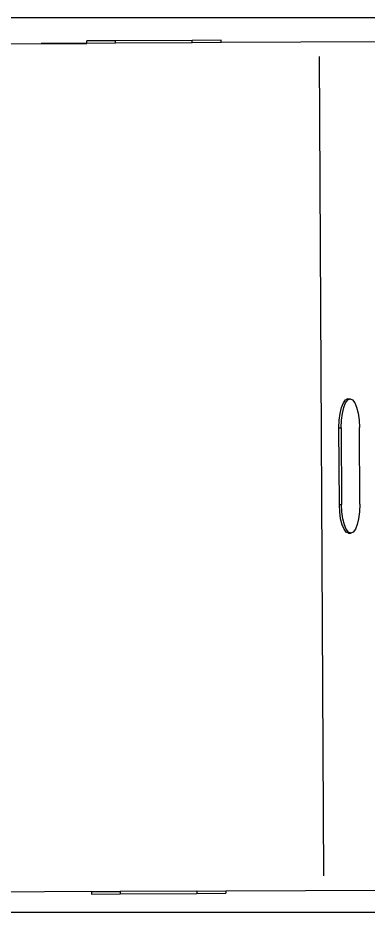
# Model space of a CAD drawing. Header units: millimetres. Extents: x -9564 to 18143, y -28921 to 24346.
# Drawn here: x 7274 to 7557, y -10254 to -9533 of the extents above; entities that cross this region are included whole.
import ezdxf

# ---------------------------------------------------------------- set-up
doc = ezdxf.new("R2010")
doc.units = ezdxf.units.MM
doc.header["$LTSCALE"] = 100
doc.layers.add('Edges', color=7, linetype='Continuous')

# ---------------------------------------------------------------- blocks, each defined once
blk = doc.blocks.new('Bread Slicer pl')
at = {"layer": 'Edges'}
for p, q in [((39.08, 59.549), (39.08, 62.073)), ((61.205, 62.073), (61.205, 59.549)), ((61.205, 59.549), (61.205, 60.742)), ((39.08, 59.549), (39.018, 59.549)), ((39.018, 59.549), (39.018, 58.799)), ((39.08, 59.549), (39.08, 58.799)), ((61.205, 59.549), (61.268, 59.549)), ((61.205, 58.799), (61.205, 59.549)), ((61.268, 58.799), (61.268, 59.549)), ((39.018, 58.799), (39.018, 56.799)), ((39.08, 58.799), (39.018, 58.799)), ((39.08, 56.799), (39.08, 58.799)), ((61.205, 58.799), (61.268, 58.799)), ((61.205, 56.799), (61.205, 58.799)), ((61.268, 56.799), (61.268, 58.799)), ((39.08, 56.799), (39.018, 56.799)), ((39.018, 56.799), (39.018, 56.049)), ((39.08, 56.799), (39.08, 56.049)), ((61.205, 56.799), (61.268, 56.799)), ((61.205, 56.049), (61.205, 56.799)), ((61.268, 56.049), (61.268, 56.799)), ((39.08, 56.049), (39.018, 56.049)), ((39.08, 56.049), (39.08, 51.888)), ((61.205, 56.049), (61.268, 56.049)), ((61.205, 51.888), (61.205, 56.049)), ((61.205, 51.888), (61.205, 56.049)), ((39.455, 53.485), (60.83, 53.485)), ((48.493, 52.911), (48.613, 52.96)), ((48.613, 52.96), (48.768, 52.998)), ((48.768, 52.998), (48.949, 53.021)), ((48.768, 52.938), (48.949, 52.962)), ((48.949, 53.021), (49.143, 53.029)), ((48.949, 52.962), (49.143, 52.97)), ((49.143, 53.029), (51.143, 53.029)), ((49.143, 53.029), (49.143, 52.97)), ((51.143, 52.97), (49.143, 52.97)), ((51.143, 53.029), (51.337, 53.021)), ((51.143, 53.029), (51.143, 52.97)), ((51.143, 52.97), (51.337, 52.962)), ((51.337, 53.021), (51.518, 52.998)), ((51.337, 52.962), (51.518, 52.938)), ((51.518, 52.998), (51.673, 52.96)), ((51.673, 52.96), (51.792, 52.911)), ((48.393, 52.793), (48.418, 52.854)), ((48.393, 52.733), (48.418, 52.795)), ((48.393, 52.793), (48.393, 52.733)), ((48.418, 52.672), (48.393, 52.733)), ((48.418, 52.854), (48.493, 52.911)), ((48.418, 52.795), (48.493, 52.852)), ((48.493, 52.852), (48.613, 52.901)), ((48.613, 52.901), (48.768, 52.938)), ((51.518, 52.938), (51.673, 52.901)), ((51.673, 52.901), (51.792, 52.852)), ((51.792, 52.911), (51.867, 52.854)), ((51.792, 52.852), (51.867, 52.795)), ((51.893, 52.793), (51.867, 52.854)), ((51.867, 52.795), (51.893, 52.733)), ((51.893, 52.733), (51.867, 52.672)), ((51.893, 52.793), (51.893, 52.733)), ((48.493, 52.615), (48.418, 52.672)), ((48.613, 52.566), (48.493, 52.615)), ((48.768, 52.529), (48.613, 52.566)), ((48.949, 52.505), (48.768, 52.529)), ((49.143, 52.497), (48.949, 52.505)), ((49.143, 52.497), (51.143, 52.497)), ((51.337, 52.505), (51.143, 52.497)), ((51.518, 52.529), (51.337, 52.505)), ((51.673, 52.566), (51.518, 52.529)), ((51.792, 52.615), (51.673, 52.566)), ((51.867, 52.672), (51.792, 52.615))]:
    blk.add_line(p, q, dxfattribs=at)

msp = doc.modelspace()

# ---------------------------------------------------------------- linework, layer by layer
for p, q in [((8024.82, -9532.57), (7224.82, -9532.57)), ((7224.82, -10253.57), (8024.82, -10253.57))]:
    msp.add_line(p, q)

# ---------------------------------------------------------------- block references
at = {"xscale": 30.91413492854808, "yscale": 30.91413492854808, "zscale": 30.91413492854808, "rotation": 90.31420039976562}
msp.add_blockref('Bread Slicer pl', (9181.32, -11435.07), dxfattribs=at)

doc.saveas('drawing.dxf')
